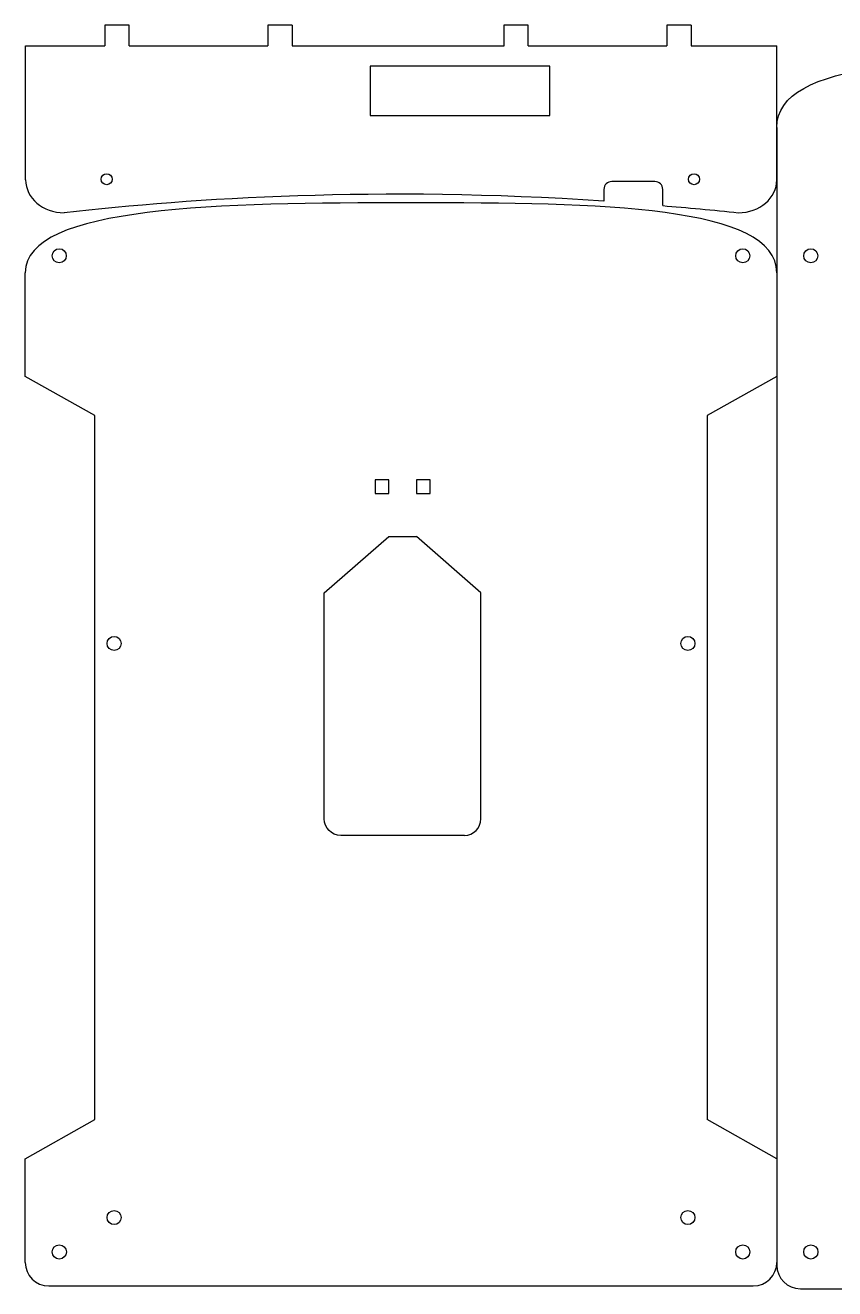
# Model space of a CAD drawing. Extents: x -419 to 481, y -215 to 497.
# Drawn here: x -361.8 to -155.2, y 159.9 to 482 of the extents above; entities that cross this region are included whole.
import ezdxf

# ---------------------------------------------------------------- set-up
doc = ezdxf.new("R2010")
doc.units = 0
doc.header["$MEASUREMENT"] = 0
doc.layers.add('LAYER_1_0', color=160, linetype='Continuous')

msp = doc.modelspace()

# ---------------------------------------------------------------- linework, layer by layer
at = {"layer": 'LAYER_1_0', "color": 7}
for p, q in [((-293.68, 482.04), (-293.68, 476.77)), ((-191.88, 482.04), (-191.88, 476.77)), ((-361.71, 442.65), (-361.71, 476.78)), ((-361.71, 476.78), (-341.49, 476.78)), ((-335.28, 476.79), (-315.56, 476.79)), ((-315.56, 476.79), (-299.88, 476.79)), ((-293.68, 476.78), (-239.64, 476.78)), ((-233.49, 476.79), (-213.76, 476.79)), ((-213.76, 476.79), (-198.09, 476.79)), ((-191.88, 476.78), (-170.02, 476.78)), ((-361.81, 392.49), (-361.81, 418.93)), ((-170.02, 193), (-187.81, 203)), ((-164.02, 159.85), (15.66, 159.85))]:
    msp.add_line(p, q, dxfattribs=at)
at = {"layer": 'LAYER_1_0', "color": 1}
for p, q in [((-227.92, 471.59), (-273.82, 471.59)), ((-269.02, 351.67), (-261.96, 351.67)), ((-249.76, 275.47), (-281.3, 275.47))]:
    msp.add_line(p, q, dxfattribs=at)
at = {"layer": 'LAYER_1_0', "color": 7}
for points in [[(-335.28, 476.78), (-335.28, 482.04), (-341.49, 482.04), (-341.49, 482.04), (-341.49, 476.78)], [(-293.68, 482.04), (-299.88, 482.04), (-299.88, 476.79)], [(-233.49, 476.79), (-233.49, 482.04), (-239.69, 482.04), (-239.69, 482.04), (-239.69, 476.79)], [(-191.88, 482.04), (-198.09, 482.04), (-198.09, 476.79)], [(-361.81, 166.55), (-361.81, 193), (-344.01, 203), (-344.01, 382.49), (-361.81, 392.49)], [(-170.02, 392.49), (-187.81, 382.49), (-187.81, 203)]]:
    msp.add_lwpolyline(points, dxfattribs=at)
at = {"layer": 'LAYER_1_0', "color": 1}
msp.add_lwpolyline([(-273.82, 471.59), (-273.82, 459.07), (-227.92, 459.07), (-227.92, 471.59)], dxfattribs=at)
for points in [[(-269.04, 366.14), (-272.54, 366.14), (-272.54, 362.64), (-269.04, 362.64)], [(-258.44, 366.14), (-261.94, 366.14), (-261.94, 362.64), (-258.44, 362.64)]]:
    msp.add_lwpolyline(points, close=True, dxfattribs=at)
at = {"layer": 'LAYER_1_0', "color": 7}
for points, knots in [([(-179.85, 434.25), (-174.42, 434.25), (-170.02, 438), (-170.02, 442.65), (-170.02, 442.65), (-170.02, 476.78), (-170.02, 476.78)], [0, 0, 0, 0, 1, 1, 1, 2, 2, 2, 2]), ([(-170.02, 455.94), (-170.02, 473.07), (-130.87, 473.77), (-82.5, 473.77), (-34.15, 473.77), (21.66, 473.07), (21.66, 455.94)], [0, 0, 0, 0, 1, 1, 1, 2, 2, 2, 2]), ([(-170.02, 455.94), (-170.02, 455.94), (-170.02, 165.85), (-170.02, 165.85), (-170.02, 162.54), (-167.34, 159.85), (-164.02, 159.85)], [0, 0, 0, 0, 1, 1, 1, 2, 2, 2, 2]), ([(-199.15, 436.05), (-199.15, 436.05), (-199.15, 440.2), (-199.15, 440.2), (-199.15, 441.31), (-200.04, 442.2), (-201.15, 442.2), (-201.15, 442.2), (-212.14, 442.2), (-212.14, 442.2), (-213.24, 442.2), (-214.14, 441.31), (-214.14, 440.2), (-214.14, 440.2), (-214.14, 437.2), (-214.14, 437.2)], [0, 0, 0, 0, 1, 1, 1, 2, 2, 2, 3, 3, 3, 4, 4, 4, 5, 5, 5, 5]), ([(-170.02, 418.93), (-170.02, 436.07), (-214.96, 436.76), (-263.34, 436.76), (-311.68, 436.76), (-361.81, 436.07), (-361.81, 418.93)], [0, 0, 0, 0, 1, 1, 1, 2, 2, 2, 2]), ([(-361.81, 166.55), (-361.81, 163.24), (-359.12, 160.55), (-355.81, 160.55), (-355.81, 160.55), (-176.02, 160.55), (-176.02, 160.55), (-172.71, 160.55), (-170.02, 163.24), (-170.02, 166.55)], [0, 0, 0, 0, 1, 1, 1, 2, 2, 2, 3, 3, 3, 3])]:
    msp.add_open_spline(points, degree=3, knots=knots, dxfattribs=at)
for points in [[(-361.71, 442.65), (-361.71, 438), (-357.32, 434.25), (-351.89, 434.25)], [(-214.14, 437.2), (-271.71, 441.06), (-318.92, 437.9), (-351.89, 434.25)], [(-199.15, 436.05), (-193.14, 435.53), (-186.03, 434.93), (-179.85, 434.25)]]:
    msp.add_open_spline(points, degree=3, dxfattribs=at)
at = {"layer": 'LAYER_1_0', "color": 1}
for points, knots in [([(-342.42, 442.79), (-342.42, 442.01), (-341.79, 441.39), (-341.02, 441.39), (-340.25, 441.39), (-339.62, 442.01), (-339.62, 442.79), (-339.62, 443.56), (-340.25, 444.19), (-341.02, 444.19), (-341.79, 444.19), (-342.42, 443.56), (-342.42, 442.79), (-342.42, 442.79), (-342.42, 442.79), (-342.42, 442.79)], [0, 0, 0, 0, 1, 1, 1, 2, 2, 2, 3, 3, 3, 4, 4, 4, 5, 5, 5, 5]), ([(-189.75, 442.79), (-189.75, 443.56), (-190.37, 444.19), (-191.15, 444.19), (-191.92, 444.19), (-192.55, 443.56), (-192.55, 442.79), (-192.55, 442.01), (-191.92, 441.39), (-191.15, 441.39), (-190.37, 441.39), (-189.75, 442.01), (-189.75, 442.79), (-189.75, 442.79), (-189.75, 442.79), (-189.75, 442.79)], [0, 0, 0, 0, 1, 1, 1, 2, 2, 2, 3, 3, 3, 4, 4, 4, 5, 5, 5, 5]), ([(-354.93, 423.26), (-354.93, 422.26), (-354.12, 421.46), (-353.13, 421.46), (-352.13, 421.46), (-351.33, 422.26), (-351.33, 423.26), (-351.33, 424.25), (-352.13, 425.06), (-353.13, 425.06), (-354.12, 425.06), (-354.93, 424.25), (-354.93, 423.26), (-354.93, 423.26), (-354.93, 423.26), (-354.93, 423.26)], [0, 0, 0, 0, 1, 1, 1, 2, 2, 2, 3, 3, 3, 4, 4, 4, 5, 5, 5, 5]), ([(-180.5, 423.26), (-180.5, 422.26), (-179.7, 421.46), (-178.7, 421.46), (-177.71, 421.46), (-176.9, 422.26), (-176.9, 423.26), (-176.9, 424.25), (-177.71, 425.06), (-178.7, 425.06), (-179.7, 425.06), (-180.5, 424.25), (-180.5, 423.26), (-180.5, 423.26), (-180.5, 423.26), (-180.5, 423.26)], [0, 0, 0, 0, 1, 1, 1, 2, 2, 2, 3, 3, 3, 4, 4, 4, 5, 5, 5, 5]), ([(-163.15, 423.25), (-163.15, 422.26), (-162.34, 421.46), (-161.35, 421.46), (-160.35, 421.46), (-159.55, 422.26), (-159.55, 423.25), (-159.55, 424.25), (-160.35, 425.06), (-161.35, 425.06), (-162.34, 425.06), (-163.15, 424.25), (-163.15, 423.25), (-163.15, 423.25), (-163.15, 423.25), (-163.15, 423.25)], [0, 0, 0, 0, 1, 1, 1, 2, 2, 2, 3, 3, 3, 4, 4, 4, 5, 5, 5, 5]), ([(-281.3, 275.47), (-283.63, 275.47), (-285.53, 277.36), (-285.53, 279.7), (-285.53, 279.7), (-285.53, 337.27), (-285.53, 337.27), (-285.53, 337.27), (-285.53, 337.27), (-285.53, 337.27), (-285.53, 337.27), (-269.02, 351.67), (-269.02, 351.67)], [0, 0, 0, 0, 1, 1, 1, 2, 2, 2, 3, 3, 3, 4, 4, 4, 4]), ([(-249.76, 275.47), (-247.42, 275.47), (-245.53, 277.36), (-245.53, 279.7), (-245.53, 279.7), (-245.53, 337.27), (-245.53, 337.27), (-245.53, 337.27), (-261.96, 351.67), (-261.96, 351.67)], [0, 0, 0, 0, 1, 1, 1, 2, 2, 2, 3, 3, 3, 3]), ([(-340.92, 324.41), (-340.92, 323.41), (-340.11, 322.61), (-339.11, 322.61), (-338.12, 322.61), (-337.32, 323.41), (-337.32, 324.41), (-337.32, 325.4), (-338.12, 326.21), (-339.11, 326.21), (-340.11, 326.21), (-340.92, 325.4), (-340.92, 324.41), (-340.92, 324.41), (-340.92, 324.41), (-340.92, 324.41)], [0, 0, 0, 0, 1, 1, 1, 2, 2, 2, 3, 3, 3, 4, 4, 4, 5, 5, 5, 5]), ([(-194.51, 324.41), (-194.51, 323.41), (-193.7, 322.61), (-192.71, 322.61), (-191.72, 322.61), (-190.91, 323.41), (-190.91, 324.41), (-190.91, 325.4), (-191.72, 326.21), (-192.71, 326.21), (-193.7, 326.21), (-194.51, 325.4), (-194.51, 324.41), (-194.51, 324.41), (-194.51, 324.41), (-194.51, 324.41)], [0, 0, 0, 0, 1, 1, 1, 2, 2, 2, 3, 3, 3, 4, 4, 4, 5, 5, 5, 5]), ([(-340.92, 178), (-340.92, 177), (-340.11, 176.2), (-339.11, 176.2), (-338.12, 176.2), (-337.32, 177), (-337.32, 178), (-337.32, 178.99), (-338.12, 179.8), (-339.11, 179.8), (-340.11, 179.8), (-340.92, 178.99), (-340.92, 178), (-340.92, 178), (-340.92, 178), (-340.92, 178)], [0, 0, 0, 0, 1, 1, 1, 2, 2, 2, 3, 3, 3, 4, 4, 4, 5, 5, 5, 5]), ([(-194.51, 178), (-194.51, 177), (-193.7, 176.2), (-192.71, 176.2), (-191.72, 176.2), (-190.91, 177), (-190.91, 178), (-190.91, 178.99), (-191.72, 179.8), (-192.71, 179.8), (-193.7, 179.8), (-194.51, 178.99), (-194.51, 178), (-194.51, 178), (-194.51, 178), (-194.51, 178)], [0, 0, 0, 0, 1, 1, 1, 2, 2, 2, 3, 3, 3, 4, 4, 4, 5, 5, 5, 5]), ([(-354.93, 169.23), (-354.93, 168.24), (-354.12, 167.43), (-353.12, 167.43), (-352.13, 167.43), (-351.32, 168.24), (-351.32, 169.23), (-351.32, 170.22), (-352.13, 171.03), (-353.12, 171.03), (-354.12, 171.03), (-354.93, 170.22), (-354.93, 169.23), (-354.93, 169.23), (-354.93, 169.23), (-354.93, 169.23)], [0, 0, 0, 0, 1, 1, 1, 2, 2, 2, 3, 3, 3, 4, 4, 4, 5, 5, 5, 5]), ([(-180.5, 169.23), (-180.5, 168.24), (-179.7, 167.43), (-178.7, 167.43), (-177.71, 167.43), (-176.9, 168.24), (-176.9, 169.23), (-176.9, 170.22), (-177.71, 171.03), (-178.7, 171.03), (-179.7, 171.03), (-180.5, 170.22), (-180.5, 169.23), (-180.5, 169.23), (-180.5, 169.23), (-180.5, 169.23)], [0, 0, 0, 0, 1, 1, 1, 2, 2, 2, 3, 3, 3, 4, 4, 4, 5, 5, 5, 5]), ([(-163.15, 169.23), (-163.15, 168.24), (-162.34, 167.43), (-161.34, 167.43), (-160.35, 167.43), (-159.54, 168.24), (-159.54, 169.23), (-159.54, 170.22), (-160.35, 171.03), (-161.34, 171.03), (-162.34, 171.03), (-163.15, 170.22), (-163.15, 169.23), (-163.15, 169.23), (-163.15, 169.23), (-163.15, 169.23)], [0, 0, 0, 0, 1, 1, 1, 2, 2, 2, 3, 3, 3, 4, 4, 4, 5, 5, 5, 5])]:
    msp.add_open_spline(points, degree=3, knots=knots, dxfattribs=at)

doc.saveas('drawing.dxf')
